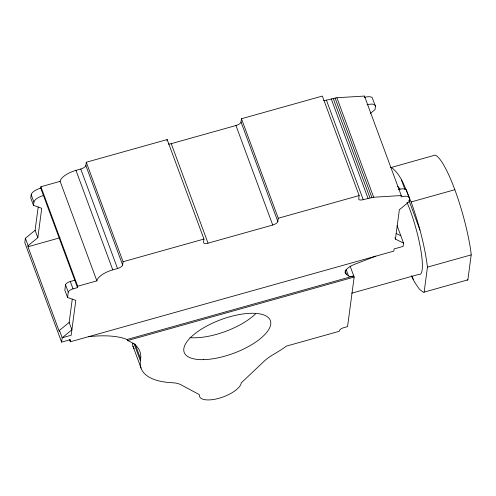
<?xml version="1.0" encoding="UTF-8"?>
<svg xmlns="http://www.w3.org/2000/svg" width="496" height="496" viewBox="0 0 496 496"><rect width="100%" height="100%" fill="white"/><g stroke="black" fill="none" stroke-linecap="round" stroke-linejoin="round"><path stroke-width="0.74" d="M70.289 341.787L70.581 339.611L61.591 342.128L62.174 337.77L71.164 335.253L75.814 300.402L67.549 297.476L68.262 292.169A4.749 1.86 -20.3 0 1 73.024 288.864L77.519 287.606L77.698 286.248L96.875 280.872L60.097 181.276A15.835 6.2 -20.3 0 1 75.969 170.37L80.761 169.024A5.065 1.984 -20.3 0 0 85.845 165.503L86.279 162.242L167.171 139.568L203.961 239.06L203.527 242.327A5.065 1.984 -20.3 0 0 208.029 243.164L272.738 225.029A5.065 1.984 -20.3 0 0 277.822 221.507L278.262 218.24L241.465 118.742L322.357 96.069L359.147 195.567L358.713 198.834A5.065 1.984 -20.3 0 0 363.215 199.665L373.668 197.234L401.252 195.56L401.072 196.918A9.498 3.72 -20.3 0 1 409.51 198.487L409.076 201.754L399.361 209.715L395.442 239.122L403.558 243.133L403.118 246.4L394.134 248.924L393.843 251.1L70.289 341.787L69.483 339.611M96.875 280.872L96.887 280.767A15.835 6.2 -20.3 0 1 112.759 269.867L117.552 268.522A5.065 1.984 -20.3 0 0 122.636 265L123.076 261.733L86.279 162.242M38.217 206.937L35.098 230.311L25.383 238.278L24.8 242.631L61.591 342.128M60.084 181.375L40.908 186.75L40.728 188.114A9.498 3.72 -20.3 0 0 31.192 194.717L30.758 197.985L33.486 205.363L41.751 208.289L37.826 237.696L28.111 245.656L27.962 246.748L59.297 331.483L59.446 330.392L69.161 322.431L72.28 299.057M33.486 205.363L33.92 202.095L31.192 194.717M74.791 280.228L70.296 281.486A4.749 1.86 -20.3 0 0 65.528 284.791L64.821 290.098L67.549 297.476M166.997 140.876L167.171 139.568M350.046 265.937L354.163 277.059L347.547 326.61L343.802 327.658A4.433 1.736 -20.3 0 0 339.357 330.739L339.283 331.285L286.533 346.072L284.983 347.169A91.841 35.948 -20.3 0 1 274.077 354.094L273.513 354.423A31.67 12.394 -20.3 0 0 264.349 361.026L241.273 382.869A22.171 8.68 -20.3 0 1 219.027 398.276A22.171 8.68 -20.3 0 1 199.33 394.624L180.804 384.691A34.838 13.634 -20.3 0 0 171.957 382.726A91.841 35.948 -20.3 0 1 140.393 360.821L140.647 358.949L135.166 344.131M277.822 221.507L241.031 122.01L241.465 118.742M323.566 100.539A5.065 1.984 -20.3 0 0 326.424 100.173L336.877 97.737L364.461 96.063L364.275 97.421A9.498 3.72 -20.3 0 1 372.719 98.989L375.447 106.367L375.013 109.635L370.444 113.386M411.426 275.85L414.532 282.057L419.418 289.23L423.479 292.355L424.13 292.107L427.459 267.133C424.669 244.857 418.599 223.095 411.122 201.965C405.654 190.092 402.287 175.534 391.313 167.394L390.668 167.642L435.054 155.13A64.92 12.121 74.3 0 1 470.946 252.185L471.2 254.876L467.871 279.849L467.22 280.097M375.869 256.141L354.956 264.176A12.667 4.96 -20.3 0 0 346.493 274.4L348.496 275.881A6.336 2.48 -20.3 0 0 353.76 275.962L127.137 339.481L122.655 337.999A91.841 35.948 -20.3 0 0 88.325 336.741L88.263 336.747M168.38 144.038A5.065 1.984 -20.3 0 0 171.238 143.666L235.947 125.531A5.065 1.984 -20.3 0 0 241.031 122.01M27.962 246.748L60.028 237.758M123.076 261.733L203.961 239.06M278.262 218.24L359.147 195.567M411.122 201.965L454.863 189.708M127.137 339.481L127.54 340.578L354.163 277.059M427.459 267.133L471.2 254.876M351.714 293.192L418.853 274.375A46.24 8.63 74.3 0 0 420.906 250.548A46.24 8.63 74.3 0 0 406.974 202.256M424.13 292.107L467.871 279.849M127.54 340.578L128.042 340.74A91.841 35.948 -20.3 0 1 140.647 358.949M396.093 233.411L400.824 235.755M407.03 191.772L409.51 198.487M401.431 180.029L404.928 189.472M408.958 200.372L419.976 230.169M364.461 96.063L401.252 195.56M397.079 225.618L403.558 243.133M412.021 276.086L413.366 279.719M394.946 237.776L395.442 239.122M336.877 97.737L373.668 197.234M335.06 97.972L371.851 197.47M333.163 98.338L369.954 197.836M331.216 98.828L368.007 198.326M326.424 100.173L363.215 199.665M346.109 269.433L348.496 275.881M345.166 270.822L346.493 274.4M235.947 125.531L272.738 225.029M171.238 143.666L208.029 243.164M85.845 165.503L122.636 265M80.761 169.024L117.552 268.522M75.969 170.37L112.759 269.867M133.877 343.189L140.393 360.821M132.953 346.189L141.038 368.057M40.908 186.75L77.698 286.248M40.728 188.114L77.519 287.606M70.296 281.486L73.024 288.864M65.528 284.791L68.262 292.169M35.098 230.311L37.826 237.696M69.161 322.431L71.889 329.809L62.174 337.77L59.446 330.392M25.383 238.278L28.111 245.656M134.143 348.756A91.841 35.948 -20.3 0 1 132.289 343.424M255.49 313.931A45.923 17.974 -20.3 0 1 189.943 337.621M33.92 202.095A9.498 3.72 -20.3 0 1 43.456 195.492M398.344 189.54A9.498 3.72 -20.3 0 1 406.782 191.103M367.009 104.805A9.498 3.72 -20.3 0 1 375.447 106.367M397.6 186.353A46.24 8.63 74.3 0 1 400.086 189.187M203.273 359.656A45.923 17.974 -20.3 0 0 270.717 324.297A45.923 17.974 -20.3 0 0 207.836 325.463A45.923 17.974 -20.3 0 0 203.273 359.656"/></g></svg>
